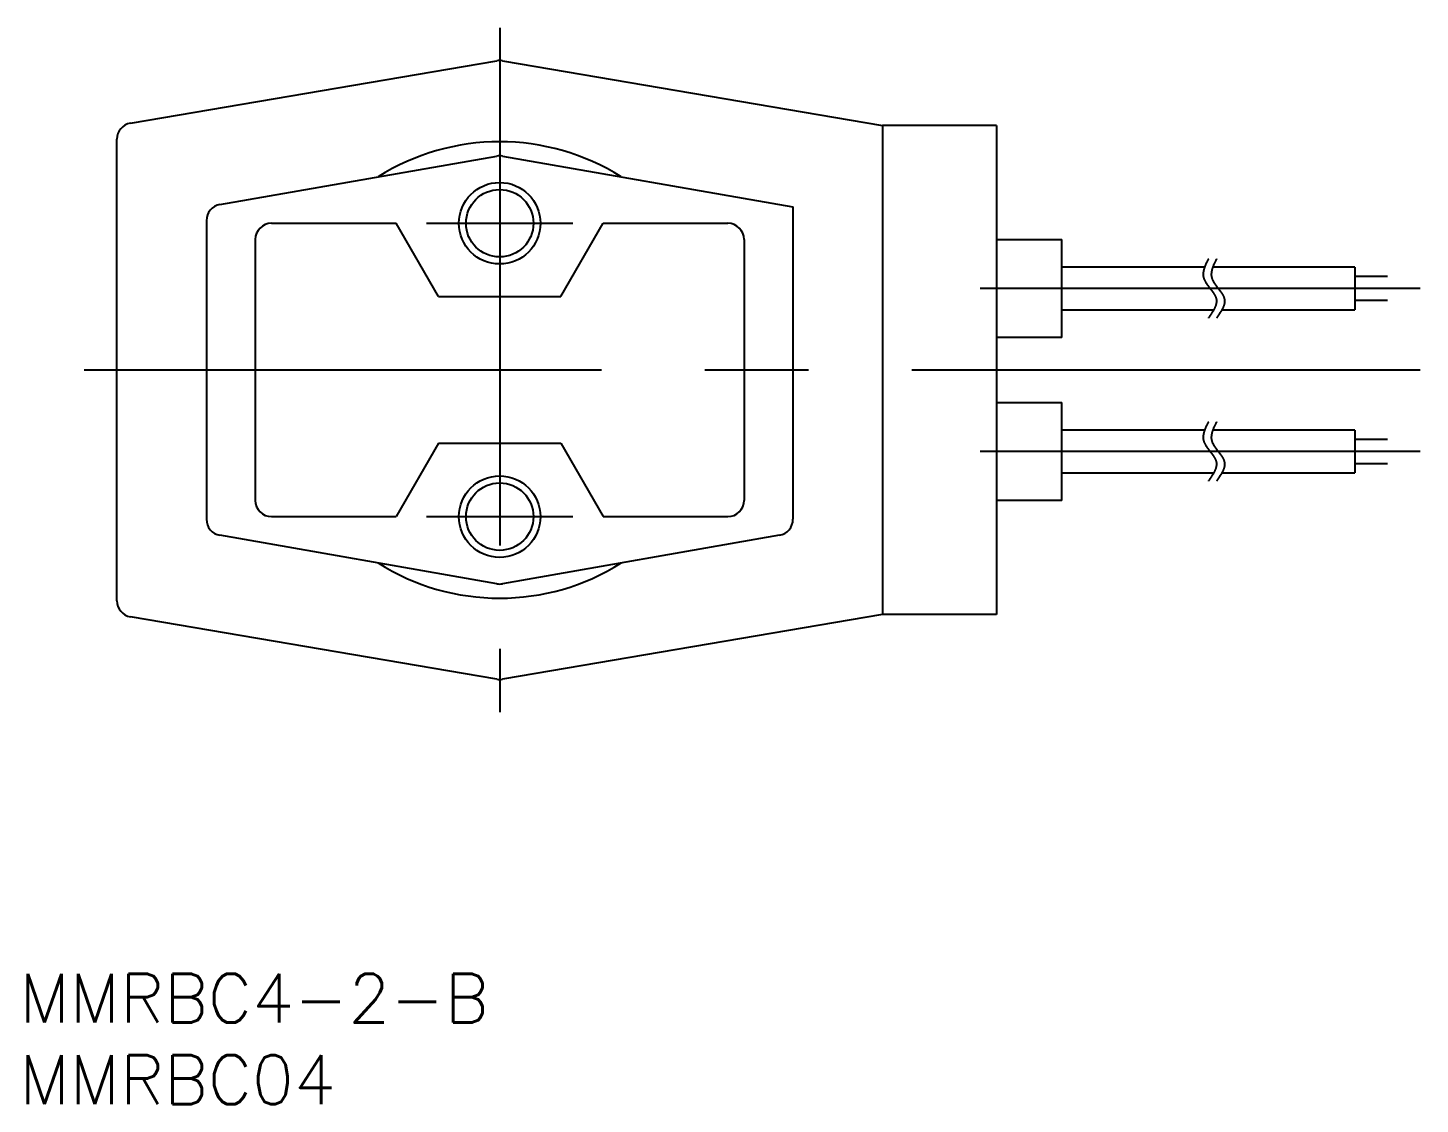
# Model space of a CAD drawing. Extents: x -119 to 19, y -99 to 136.
# Drawn here: x -119.3 to -33.9, y -99.3 to -33.2 of the extents above; entities that cross this region are included whole.
import ezdxf

# ---------------------------------------------------------------- set-up
doc = ezdxf.new("R2010")
doc.units = 0
doc.linetypes.add('CENTER', pattern=[50.8, 31.75, -6.35, 6.35, -6.35])
doc.layers.get('0').update_dxf_attribs({"linetype": 'CONTINUOUS'})
doc.layers.add('CENTER', color=1, linetype='CONTINUOUS')
doc.styles.get("Standard").update_dxf_attribs({"font": 'txt.shx', "height": 3, "bigfont": 'bigfont.shx'})

# ---------------------------------------------------------------- blocks, each defined once
blk = doc.blocks.new('*U2')
at = {"color": 7, "linetype": 'CONTINUOUS'}
blk.add_text('MMRBC4-2-B', height=3, dxfattribs=at).set_placement((-119.857, -94.269))
blk = doc.blocks.new('*U3')
at = {"color": 7, "linetype": 'CONTINUOUS'}
blk.add_text('MMRBC04', height=3, dxfattribs=at).set_placement((-119.857, -99.269))

msp = doc.modelspace()

# ---------------------------------------------------------------- linework, layer by layer
at = {"color": 7, "linetype": 'CONTINUOUS'}
for p, q in [((-113.048, -39.086), (-90.548, -35.256)), ((-90.212, -35.256), (-66.88, -39.228)), ((-59.88, -39.228), (-66.88, -39.228)), ((-66.88, -39.228), (-66.88, -69.228)), ((-59.88, -39.228), (-59.88, -69.228)), ((-113.88, -68.384), (-113.88, -40.072)), ((-107.552, -44.083), (-90.552, -41.108)), ((-90.208, -41.108), (-72.38, -44.228)), ((-72.38, -44.228), (-72.38, -63.388)), ((-108.38, -45.068), (-108.38, -63.388)), ((-104.38, -45.228), (-96.731, -45.228)), ((-94.133, -49.728), (-96.731, -45.228)), ((-86.627, -49.728), (-84.029, -45.228)), ((-84.029, -45.228), (-76.38, -45.228)), ((-105.38, -46.228), (-105.38, -62.228)), ((-75.38, -46.228), (-75.38, -62.228)), ((-59.88, -46.228), (-55.88, -46.228)), ((-55.88, -49.228), (-55.88, -46.228)), ((-47.107, -47.913), (-55.88, -47.913)), ((-37.88, -47.913), (-46.607, -47.913)), ((-37.88, -47.913), (-37.88, -50.543)), ((-37.88, -48.478), (-35.88, -48.478)), ((-55.88, -52.228), (-55.88, -49.228)), ((-94.133, -49.728), (-86.627, -49.728)), ((-35.88, -49.978), (-37.88, -49.978)), ((-55.88, -50.543), (-46.552, -50.543)), ((-46.052, -50.543), (-37.88, -50.543)), ((-55.88, -52.228), (-59.88, -52.228)), ((-59.88, -56.228), (-55.88, -56.228)), ((-55.88, -59.228), (-55.88, -56.228)), ((-47.107, -57.913), (-55.88, -57.913)), ((-37.88, -57.913), (-46.607, -57.913)), ((-37.88, -57.913), (-37.88, -60.543)), ((-94.133, -58.728), (-96.731, -63.228)), ((-94.133, -58.728), (-86.627, -58.728)), ((-86.627, -58.728), (-84.029, -63.228)), ((-37.88, -58.478), (-35.88, -58.478)), ((-55.88, -62.228), (-55.88, -59.228)), ((-55.88, -60.543), (-46.552, -60.543)), ((-46.052, -60.543), (-37.88, -60.543)), ((-35.88, -59.978), (-37.88, -59.978)), ((-55.88, -62.228), (-59.88, -62.228)), ((-104.38, -63.228), (-96.731, -63.228)), ((-84.029, -63.228), (-76.38, -63.228)), ((-90.552, -67.348), (-107.552, -64.373)), ((-73.208, -64.373), (-90.208, -67.348)), ((-90.548, -73.199), (-113.048, -69.369)), ((-66.88, -69.228), (-90.212, -73.199)), ((-59.88, -69.228), (-66.88, -69.228))]:
    msp.add_line(p, q, dxfattribs=at)
at = {"color": 3}
for points in [[(-46.88, -47.413, 0), (-46.89, -47.434, 0), (-46.901, -47.454, 0), (-46.911, -47.475, 0), (-46.921, -47.495, 0), (-46.931, -47.516, 0), (-46.941, -47.537, 0), (-46.951, -47.557, 0), (-46.961, -47.578, 0), (-46.971, -47.599, 0), (-46.981, -47.62, 0), (-46.991, -47.64, 0), (-47, -47.661, 0), (-47.01, -47.681, 0), (-47.019, -47.702, 0), (-47.029, -47.723, 0), (-47.038, -47.743, 0), (-47.047, -47.764, 0), (-47.056, -47.784, 0), (-47.064, -47.805, 0), (-47.073, -47.825, 0), (-47.081, -47.846, 0), (-47.089, -47.866, 0), (-47.097, -47.886, 0), (-47.105, -47.907, 0), (-47.112, -47.927, 0), (-47.119, -47.948, 0), (-47.126, -47.968, 0), (-47.133, -47.988, 0), (-47.14, -48.008, 0), (-47.146, -48.029, 0), (-47.152, -48.049, 0), (-47.157, -48.069, 0), (-47.163, -48.089, 0), (-47.168, -48.109, 0), (-47.172, -48.129, 0), (-47.177, -48.15, 0), (-47.181, -48.169, 0), (-47.184, -48.189, 0), (-47.188, -48.209, 0), (-47.191, -48.229, 0), (-47.193, -48.249, 0), (-47.196, -48.269, 0), (-47.197, -48.288, 0), (-47.199, -48.308, 0), (-47.2, -48.328, 0), (-47.2, -48.347, 0), (-47.201, -48.367, 0), (-47.2, -48.386, 0), (-47.2, -48.406, 0), (-47.199, -48.425, 0), (-47.197, -48.445, 0), (-47.195, -48.464, 0), (-47.192, -48.483, 0), (-47.189, -48.502, 0), (-47.185, -48.522, 0), (-47.181, -48.541, 0), (-47.177, -48.56, 0), (-47.172, -48.578, 0), (-47.166, -48.597, 0), (-47.16, -48.616, 0), (-47.153, -48.635, 0), (-47.146, -48.654, 0), (-47.139, -48.672, 0), (-47.131, -48.691, 0), (-47.123, -48.71, 0), (-47.114, -48.728, 0), (-47.105, -48.747, 0), (-47.095, -48.765, 0), (-47.086, -48.783, 0), (-47.075, -48.802, 0), (-47.065, -48.82, 0), (-47.054, -48.838, 0), (-47.043, -48.857, 0), (-47.032, -48.875, 0), (-47.02, -48.893, 0), (-47.009, -48.911, 0), (-46.997, -48.929, 0), (-46.984, -48.947, 0), (-46.972, -48.965, 0), (-46.959, -48.983, 0), (-46.946, -49.001, 0), (-46.933, -49.019, 0), (-46.92, -49.037, 0), (-46.907, -49.055, 0), (-46.894, -49.073, 0), (-46.88, -49.091, 0), (-46.866, -49.109, 0), (-46.853, -49.127, 0), (-46.839, -49.144, 0), (-46.825, -49.162, 0), (-46.811, -49.18, 0), (-46.797, -49.198, 0), (-46.784, -49.215, 0), (-46.77, -49.233, 0), (-46.756, -49.251, 0), (-46.742, -49.269, 0), (-46.728, -49.286, 0), (-46.715, -49.304, 0), (-46.701, -49.322, 0), (-46.688, -49.34, 0), (-46.674, -49.357, 0), (-46.661, -49.375, 0), (-46.648, -49.393, 0), (-46.635, -49.41, 0), (-46.622, -49.428, 0), (-46.609, -49.446, 0), (-46.597, -49.464, 0), (-46.585, -49.481, 0), (-46.573, -49.499, 0), (-46.561, -49.517, 0), (-46.549, -49.535, 0), (-46.538, -49.552, 0), (-46.527, -49.57, 0), (-46.516, -49.588, 0), (-46.506, -49.606, 0), (-46.496, -49.624, 0), (-46.486, -49.642, 0), (-46.477, -49.659, 0), (-46.468, -49.677, 0), (-46.459, -49.695, 0), (-46.451, -49.713, 0), (-46.443, -49.731, 0), (-46.435, -49.749, 0), (-46.429, -49.767, 0), (-46.422, -49.785, 0), (-46.416, -49.803, 0), (-46.41, -49.822, 0), (-46.405, -49.84, 0), (-46.401, -49.858, 0), (-46.397, -49.876, 0), (-46.393, -49.895, 0), (-46.39, -49.913, 0), (-46.388, -49.931, 0), (-46.386, -49.95, 0), (-46.385, -49.968, 0), (-46.384, -49.987, 0), (-46.383, -50.005, 0), (-46.384, -50.024, 0), (-46.384, -50.042, 0), (-46.386, -50.061, 0), (-46.387, -50.08, 0), (-46.39, -50.098, 0), (-46.392, -50.117, 0), (-46.395, -50.136, 0), (-46.399, -50.155, 0), (-46.403, -50.173, 0), (-46.407, -50.192, 0), (-46.412, -50.211, 0), (-46.417, -50.23, 0), (-46.423, -50.249, 0), (-46.429, -50.268, 0), (-46.435, -50.287, 0), (-46.442, -50.306, 0), (-46.449, -50.325, 0), (-46.457, -50.344, 0), (-46.465, -50.364, 0), (-46.473, -50.383, 0), (-46.481, -50.402, 0), (-46.49, -50.421, 0), (-46.499, -50.44, 0), (-46.509, -50.459, 0), (-46.518, -50.479, 0), (-46.528, -50.498, 0), (-46.538, -50.517, 0), (-46.549, -50.536, 0), (-46.56, -50.556, 0), (-46.571, -50.575, 0), (-46.582, -50.594, 0), (-46.593, -50.614, 0), (-46.605, -50.633, 0), (-46.617, -50.653, 0), (-46.629, -50.672, 0), (-46.641, -50.691, 0), (-46.653, -50.711, 0), (-46.666, -50.73, 0), (-46.678, -50.75, 0), (-46.691, -50.769, 0), (-46.704, -50.789, 0), (-46.717, -50.808, 0), (-46.73, -50.828, 0), (-46.743, -50.847, 0), (-46.757, -50.867, 0), (-46.77, -50.886, 0), (-46.784, -50.906, 0), (-46.797, -50.925, 0), (-46.811, -50.945, 0), (-46.825, -50.965, 0), (-46.839, -50.984, 0), (-46.852, -51.004, 0), (-46.866, -51.023, 0), (-46.88, -51.043, 0)], [(-46.38, -47.413, 0), (-46.39, -47.434, 0), (-46.401, -47.454, 0), (-46.411, -47.475, 0), (-46.421, -47.495, 0), (-46.431, -47.516, 0), (-46.441, -47.537, 0), (-46.451, -47.557, 0), (-46.461, -47.578, 0), (-46.471, -47.599, 0), (-46.481, -47.62, 0), (-46.491, -47.64, 0), (-46.5, -47.661, 0), (-46.51, -47.681, 0), (-46.519, -47.702, 0), (-46.529, -47.723, 0), (-46.538, -47.743, 0), (-46.547, -47.764, 0), (-46.556, -47.784, 0), (-46.564, -47.805, 0), (-46.573, -47.825, 0), (-46.581, -47.846, 0), (-46.589, -47.866, 0), (-46.597, -47.886, 0), (-46.605, -47.907, 0), (-46.612, -47.927, 0), (-46.619, -47.948, 0), (-46.626, -47.968, 0), (-46.633, -47.988, 0), (-46.64, -48.008, 0), (-46.646, -48.029, 0), (-46.652, -48.049, 0), (-46.657, -48.069, 0), (-46.663, -48.089, 0), (-46.668, -48.109, 0), (-46.672, -48.129, 0), (-46.677, -48.15, 0), (-46.681, -48.169, 0), (-46.684, -48.189, 0), (-46.688, -48.209, 0), (-46.691, -48.229, 0), (-46.693, -48.249, 0), (-46.696, -48.269, 0), (-46.697, -48.288, 0), (-46.699, -48.308, 0), (-46.7, -48.328, 0), (-46.7, -48.347, 0), (-46.701, -48.367, 0), (-46.7, -48.386, 0), (-46.7, -48.406, 0), (-46.699, -48.425, 0), (-46.697, -48.445, 0), (-46.695, -48.464, 0), (-46.692, -48.483, 0), (-46.689, -48.502, 0), (-46.685, -48.522, 0), (-46.681, -48.541, 0), (-46.677, -48.56, 0), (-46.672, -48.578, 0), (-46.666, -48.597, 0), (-46.66, -48.616, 0), (-46.653, -48.635, 0), (-46.646, -48.654, 0), (-46.639, -48.672, 0), (-46.631, -48.691, 0), (-46.623, -48.71, 0), (-46.614, -48.728, 0), (-46.605, -48.747, 0), (-46.595, -48.765, 0), (-46.586, -48.783, 0), (-46.575, -48.802, 0), (-46.565, -48.82, 0), (-46.554, -48.838, 0), (-46.543, -48.857, 0), (-46.532, -48.875, 0), (-46.52, -48.893, 0), (-46.509, -48.911, 0), (-46.497, -48.929, 0), (-46.484, -48.947, 0), (-46.472, -48.965, 0), (-46.459, -48.983, 0), (-46.446, -49.001, 0), (-46.433, -49.019, 0), (-46.42, -49.037, 0), (-46.407, -49.055, 0), (-46.394, -49.073, 0), (-46.38, -49.091, 0), (-46.366, -49.109, 0), (-46.353, -49.127, 0), (-46.339, -49.144, 0), (-46.325, -49.162, 0), (-46.311, -49.18, 0), (-46.297, -49.198, 0), (-46.284, -49.215, 0), (-46.27, -49.233, 0), (-46.256, -49.251, 0), (-46.242, -49.269, 0), (-46.228, -49.286, 0), (-46.215, -49.304, 0), (-46.201, -49.322, 0), (-46.188, -49.34, 0), (-46.174, -49.357, 0), (-46.161, -49.375, 0), (-46.148, -49.393, 0), (-46.135, -49.41, 0), (-46.122, -49.428, 0), (-46.109, -49.446, 0), (-46.097, -49.464, 0), (-46.085, -49.481, 0), (-46.073, -49.499, 0), (-46.061, -49.517, 0), (-46.049, -49.535, 0), (-46.038, -49.552, 0), (-46.027, -49.57, 0), (-46.016, -49.588, 0), (-46.006, -49.606, 0), (-45.996, -49.624, 0), (-45.986, -49.642, 0), (-45.977, -49.659, 0), (-45.968, -49.677, 0), (-45.959, -49.695, 0), (-45.951, -49.713, 0), (-45.943, -49.731, 0), (-45.935, -49.749, 0), (-45.929, -49.767, 0), (-45.922, -49.785, 0), (-45.916, -49.803, 0), (-45.91, -49.822, 0), (-45.905, -49.84, 0), (-45.901, -49.858, 0), (-45.897, -49.876, 0), (-45.893, -49.895, 0), (-45.89, -49.913, 0), (-45.888, -49.931, 0), (-45.886, -49.95, 0), (-45.885, -49.968, 0), (-45.884, -49.987, 0), (-45.883, -50.005, 0), (-45.884, -50.024, 0), (-45.884, -50.042, 0), (-45.886, -50.061, 0), (-45.887, -50.08, 0), (-45.89, -50.098, 0), (-45.892, -50.117, 0), (-45.895, -50.136, 0), (-45.899, -50.155, 0), (-45.903, -50.173, 0), (-45.907, -50.192, 0), (-45.912, -50.211, 0), (-45.917, -50.23, 0), (-45.923, -50.249, 0), (-45.929, -50.268, 0), (-45.935, -50.287, 0), (-45.942, -50.306, 0), (-45.949, -50.325, 0), (-45.957, -50.344, 0), (-45.965, -50.364, 0), (-45.973, -50.383, 0), (-45.981, -50.402, 0), (-45.99, -50.421, 0), (-45.999, -50.44, 0), (-46.009, -50.459, 0), (-46.018, -50.479, 0), (-46.028, -50.498, 0), (-46.038, -50.517, 0), (-46.049, -50.536, 0), (-46.06, -50.556, 0), (-46.071, -50.575, 0), (-46.082, -50.594, 0), (-46.093, -50.614, 0), (-46.105, -50.633, 0), (-46.117, -50.653, 0), (-46.129, -50.672, 0), (-46.141, -50.691, 0), (-46.153, -50.711, 0), (-46.166, -50.73, 0), (-46.178, -50.75, 0), (-46.191, -50.769, 0), (-46.204, -50.789, 0), (-46.217, -50.808, 0), (-46.23, -50.828, 0), (-46.243, -50.847, 0), (-46.257, -50.867, 0), (-46.27, -50.886, 0), (-46.284, -50.906, 0), (-46.297, -50.925, 0), (-46.311, -50.945, 0), (-46.325, -50.965, 0), (-46.339, -50.984, 0), (-46.352, -51.004, 0), (-46.366, -51.023, 0), (-46.38, -51.043, 0)], [(-46.88, -57.413, 0), (-46.89, -57.434, 0), (-46.901, -57.454, 0), (-46.911, -57.475, 0), (-46.921, -57.495, 0), (-46.931, -57.516, 0), (-46.941, -57.537, 0), (-46.951, -57.557, 0), (-46.961, -57.578, 0), (-46.971, -57.599, 0), (-46.981, -57.62, 0), (-46.991, -57.64, 0), (-47, -57.661, 0), (-47.01, -57.681, 0), (-47.019, -57.702, 0), (-47.029, -57.723, 0), (-47.038, -57.743, 0), (-47.047, -57.764, 0), (-47.056, -57.784, 0), (-47.064, -57.805, 0), (-47.073, -57.825, 0), (-47.081, -57.846, 0), (-47.089, -57.866, 0), (-47.097, -57.886, 0), (-47.105, -57.907, 0), (-47.112, -57.927, 0), (-47.119, -57.948, 0), (-47.126, -57.968, 0), (-47.133, -57.988, 0), (-47.14, -58.008, 0), (-47.146, -58.029, 0), (-47.152, -58.049, 0), (-47.157, -58.069, 0), (-47.163, -58.089, 0), (-47.168, -58.109, 0), (-47.172, -58.129, 0), (-47.177, -58.15, 0), (-47.181, -58.169, 0), (-47.184, -58.189, 0), (-47.188, -58.209, 0), (-47.191, -58.229, 0), (-47.193, -58.249, 0), (-47.196, -58.269, 0), (-47.197, -58.288, 0), (-47.199, -58.308, 0), (-47.2, -58.328, 0), (-47.2, -58.347, 0), (-47.201, -58.367, 0), (-47.2, -58.386, 0), (-47.2, -58.406, 0), (-47.199, -58.425, 0), (-47.197, -58.445, 0), (-47.195, -58.464, 0), (-47.192, -58.483, 0), (-47.189, -58.502, 0), (-47.185, -58.522, 0), (-47.181, -58.541, 0), (-47.177, -58.56, 0), (-47.172, -58.578, 0), (-47.166, -58.597, 0), (-47.16, -58.616, 0), (-47.153, -58.635, 0), (-47.146, -58.654, 0), (-47.139, -58.672, 0), (-47.131, -58.691, 0), (-47.123, -58.71, 0), (-47.114, -58.728, 0), (-47.105, -58.747, 0), (-47.095, -58.765, 0), (-47.086, -58.783, 0), (-47.075, -58.802, 0), (-47.065, -58.82, 0), (-47.054, -58.838, 0), (-47.043, -58.857, 0), (-47.032, -58.875, 0), (-47.02, -58.893, 0), (-47.009, -58.911, 0), (-46.997, -58.929, 0), (-46.984, -58.947, 0), (-46.972, -58.965, 0), (-46.959, -58.983, 0), (-46.946, -59.001, 0), (-46.933, -59.019, 0), (-46.92, -59.037, 0), (-46.907, -59.055, 0), (-46.894, -59.073, 0), (-46.88, -59.091, 0), (-46.866, -59.109, 0), (-46.853, -59.127, 0), (-46.839, -59.144, 0), (-46.825, -59.162, 0), (-46.811, -59.18, 0), (-46.797, -59.198, 0), (-46.784, -59.215, 0), (-46.77, -59.233, 0), (-46.756, -59.251, 0), (-46.742, -59.269, 0), (-46.728, -59.286, 0), (-46.715, -59.304, 0), (-46.701, -59.322, 0), (-46.688, -59.34, 0), (-46.674, -59.357, 0), (-46.661, -59.375, 0), (-46.648, -59.393, 0), (-46.635, -59.41, 0), (-46.622, -59.428, 0), (-46.609, -59.446, 0), (-46.597, -59.464, 0), (-46.585, -59.481, 0), (-46.573, -59.499, 0), (-46.561, -59.517, 0), (-46.549, -59.535, 0), (-46.538, -59.552, 0), (-46.527, -59.57, 0), (-46.516, -59.588, 0), (-46.506, -59.606, 0), (-46.496, -59.624, 0), (-46.486, -59.642, 0), (-46.477, -59.659, 0), (-46.468, -59.677, 0), (-46.459, -59.695, 0), (-46.451, -59.713, 0), (-46.443, -59.731, 0), (-46.435, -59.749, 0), (-46.429, -59.767, 0), (-46.422, -59.785, 0), (-46.416, -59.803, 0), (-46.41, -59.822, 0), (-46.405, -59.84, 0), (-46.401, -59.858, 0), (-46.397, -59.876, 0), (-46.393, -59.895, 0), (-46.39, -59.913, 0), (-46.388, -59.931, 0), (-46.386, -59.95, 0), (-46.385, -59.968, 0), (-46.384, -59.987, 0), (-46.383, -60.005, 0), (-46.384, -60.024, 0), (-46.384, -60.042, 0), (-46.386, -60.061, 0), (-46.387, -60.08, 0), (-46.39, -60.098, 0), (-46.392, -60.117, 0), (-46.395, -60.136, 0), (-46.399, -60.155, 0), (-46.403, -60.173, 0), (-46.407, -60.192, 0), (-46.412, -60.211, 0), (-46.417, -60.23, 0), (-46.423, -60.249, 0), (-46.429, -60.268, 0), (-46.435, -60.287, 0), (-46.442, -60.306, 0), (-46.449, -60.325, 0), (-46.457, -60.344, 0), (-46.465, -60.364, 0), (-46.473, -60.383, 0), (-46.481, -60.402, 0), (-46.49, -60.421, 0), (-46.499, -60.44, 0), (-46.509, -60.459, 0), (-46.518, -60.479, 0), (-46.528, -60.498, 0), (-46.538, -60.517, 0), (-46.549, -60.536, 0), (-46.56, -60.556, 0), (-46.571, -60.575, 0), (-46.582, -60.594, 0), (-46.593, -60.614, 0), (-46.605, -60.633, 0), (-46.617, -60.653, 0), (-46.629, -60.672, 0), (-46.641, -60.691, 0), (-46.653, -60.711, 0), (-46.666, -60.73, 0), (-46.678, -60.75, 0), (-46.691, -60.769, 0), (-46.704, -60.789, 0), (-46.717, -60.808, 0), (-46.73, -60.828, 0), (-46.743, -60.847, 0), (-46.757, -60.867, 0), (-46.77, -60.886, 0), (-46.784, -60.906, 0), (-46.797, -60.925, 0), (-46.811, -60.945, 0), (-46.825, -60.965, 0), (-46.839, -60.984, 0), (-46.852, -61.004, 0), (-46.866, -61.023, 0), (-46.88, -61.043, 0)], [(-46.38, -57.413, 0), (-46.39, -57.434, 0), (-46.401, -57.454, 0), (-46.411, -57.475, 0), (-46.421, -57.495, 0), (-46.431, -57.516, 0), (-46.441, -57.537, 0), (-46.451, -57.557, 0), (-46.461, -57.578, 0), (-46.471, -57.599, 0), (-46.481, -57.62, 0), (-46.491, -57.64, 0), (-46.5, -57.661, 0), (-46.51, -57.681, 0), (-46.519, -57.702, 0), (-46.529, -57.723, 0), (-46.538, -57.743, 0), (-46.547, -57.764, 0), (-46.556, -57.784, 0), (-46.564, -57.805, 0), (-46.573, -57.825, 0), (-46.581, -57.846, 0), (-46.589, -57.866, 0), (-46.597, -57.886, 0), (-46.605, -57.907, 0), (-46.612, -57.927, 0), (-46.619, -57.948, 0), (-46.626, -57.968, 0), (-46.633, -57.988, 0), (-46.64, -58.008, 0), (-46.646, -58.029, 0), (-46.652, -58.049, 0), (-46.657, -58.069, 0), (-46.663, -58.089, 0), (-46.668, -58.109, 0), (-46.672, -58.129, 0), (-46.677, -58.15, 0), (-46.681, -58.169, 0), (-46.684, -58.189, 0), (-46.688, -58.209, 0), (-46.691, -58.229, 0), (-46.693, -58.249, 0), (-46.696, -58.269, 0), (-46.697, -58.288, 0), (-46.699, -58.308, 0), (-46.7, -58.328, 0), (-46.7, -58.347, 0), (-46.701, -58.367, 0), (-46.7, -58.386, 0), (-46.7, -58.406, 0), (-46.699, -58.425, 0), (-46.697, -58.445, 0), (-46.695, -58.464, 0), (-46.692, -58.483, 0), (-46.689, -58.502, 0), (-46.685, -58.522, 0), (-46.681, -58.541, 0), (-46.677, -58.56, 0), (-46.672, -58.578, 0), (-46.666, -58.597, 0), (-46.66, -58.616, 0), (-46.653, -58.635, 0), (-46.646, -58.654, 0), (-46.639, -58.672, 0), (-46.631, -58.691, 0), (-46.623, -58.71, 0), (-46.614, -58.728, 0), (-46.605, -58.747, 0), (-46.595, -58.765, 0), (-46.586, -58.783, 0), (-46.575, -58.802, 0), (-46.565, -58.82, 0), (-46.554, -58.838, 0), (-46.543, -58.857, 0), (-46.532, -58.875, 0), (-46.52, -58.893, 0), (-46.509, -58.911, 0), (-46.497, -58.929, 0), (-46.484, -58.947, 0), (-46.472, -58.965, 0), (-46.459, -58.983, 0), (-46.446, -59.001, 0), (-46.433, -59.019, 0), (-46.42, -59.037, 0), (-46.407, -59.055, 0), (-46.394, -59.073, 0), (-46.38, -59.091, 0), (-46.366, -59.109, 0), (-46.353, -59.127, 0), (-46.339, -59.144, 0), (-46.325, -59.162, 0), (-46.311, -59.18, 0), (-46.297, -59.198, 0), (-46.284, -59.215, 0), (-46.27, -59.233, 0), (-46.256, -59.251, 0), (-46.242, -59.269, 0), (-46.228, -59.286, 0), (-46.215, -59.304, 0), (-46.201, -59.322, 0), (-46.188, -59.34, 0), (-46.174, -59.357, 0), (-46.161, -59.375, 0), (-46.148, -59.393, 0), (-46.135, -59.41, 0), (-46.122, -59.428, 0), (-46.109, -59.446, 0), (-46.097, -59.464, 0), (-46.085, -59.481, 0), (-46.073, -59.499, 0), (-46.061, -59.517, 0), (-46.049, -59.535, 0), (-46.038, -59.552, 0), (-46.027, -59.57, 0), (-46.016, -59.588, 0), (-46.006, -59.606, 0), (-45.996, -59.624, 0), (-45.986, -59.642, 0), (-45.977, -59.659, 0), (-45.968, -59.677, 0), (-45.959, -59.695, 0), (-45.951, -59.713, 0), (-45.943, -59.731, 0), (-45.935, -59.749, 0), (-45.929, -59.767, 0), (-45.922, -59.785, 0), (-45.916, -59.803, 0), (-45.91, -59.822, 0), (-45.905, -59.84, 0), (-45.901, -59.858, 0), (-45.897, -59.876, 0), (-45.893, -59.895, 0), (-45.89, -59.913, 0), (-45.888, -59.931, 0), (-45.886, -59.95, 0), (-45.885, -59.968, 0), (-45.884, -59.987, 0), (-45.883, -60.005, 0), (-45.884, -60.024, 0), (-45.884, -60.042, 0), (-45.886, -60.061, 0), (-45.887, -60.08, 0), (-45.89, -60.098, 0), (-45.892, -60.117, 0), (-45.895, -60.136, 0), (-45.899, -60.155, 0), (-45.903, -60.173, 0), (-45.907, -60.192, 0), (-45.912, -60.211, 0), (-45.917, -60.23, 0), (-45.923, -60.249, 0), (-45.929, -60.268, 0), (-45.935, -60.287, 0), (-45.942, -60.306, 0), (-45.949, -60.325, 0), (-45.957, -60.344, 0), (-45.965, -60.364, 0), (-45.973, -60.383, 0), (-45.981, -60.402, 0), (-45.99, -60.421, 0), (-45.999, -60.44, 0), (-46.009, -60.459, 0), (-46.018, -60.479, 0), (-46.028, -60.498, 0), (-46.038, -60.517, 0), (-46.049, -60.536, 0), (-46.06, -60.556, 0), (-46.071, -60.575, 0), (-46.082, -60.594, 0), (-46.093, -60.614, 0), (-46.105, -60.633, 0), (-46.117, -60.653, 0), (-46.129, -60.672, 0), (-46.141, -60.691, 0), (-46.153, -60.711, 0), (-46.166, -60.73, 0), (-46.178, -60.75, 0), (-46.191, -60.769, 0), (-46.204, -60.789, 0), (-46.217, -60.808, 0), (-46.23, -60.828, 0), (-46.243, -60.847, 0), (-46.257, -60.867, 0), (-46.27, -60.886, 0), (-46.284, -60.906, 0), (-46.297, -60.925, 0), (-46.311, -60.945, 0), (-46.325, -60.965, 0), (-46.339, -60.984, 0), (-46.352, -61.004, 0), (-46.366, -61.023, 0), (-46.38, -61.043, 0)]]:
    msp.add_polyline3d(points, dxfattribs=at)
at = {"color": 3, "linetype": 'CONTINUOUS'}
for centre in [(-90.38, -45.228), (-90.38, -63.228)]:
    msp.add_circle(centre, 2.5, dxfattribs=at)
at = {"color": 7, "linetype": 'CONTINUOUS'}
for centre in [(-90.38, -45.228), (-90.38, -63.228)]:
    msp.add_circle(centre, 2.067, dxfattribs=at)
for centre, radius, start, end in [((-90.38, -36.242), 1, 80.34011, 99.65989), ((-112.88, -40.072), 1, 99.65989, 180), ((-90.38, -54.228), 14, 57.77607, 122.22393), ((-90.38, -42.093), 1, 80.07375, 99.92625), ((-107.38, -45.068), 1, 99.92625, 180), ((-104.38, -46.228), 1, 90, 180), ((-76.38, -46.228), 1, 0, 90), ((-104.38, -62.228), 1, 180, 270), ((-76.38, -62.228), 1, 270, 0), ((-107.38, -63.388), 1, 180, 260.07375), ((-73.38, -63.388), 1, 279.92625, 0), ((-90.38, -54.228), 14, 237.77607, 302.22393), ((-90.38, -66.363), 1, 260.07375, 279.92625), ((-112.88, -68.384), 1, 180, 260.34011), ((-90.38, -72.213), 1, 260.34011, 279.65989)]:
    msp.add_arc(centre, radius, start, end, dxfattribs=at)
at = {"layer": 'CENTER', "color": 1, "linetype": 'CENTER'}
for p, q in [((-90.38, -33.242), (-90.38, -75.213)), ((-94.88, -45.228), (-85.88, -45.228)), ((-33.88, -49.228), (-60.88, -49.228)), ((-115.88, -54.228), (-33.88, -54.228)), ((-33.88, -59.228), (-60.88, -59.228)), ((-94.88, -63.228), (-85.88, -63.228))]:
    msp.add_line(p, q, dxfattribs=at)

# ---------------------------------------------------------------- block references
at = {"color": 7, "linetype": 'CONTINUOUS'}
for name in ['*U2', '*U3']:
    msp.add_blockref(name, (0, 0), dxfattribs=at)

doc.saveas('drawing.dxf')
